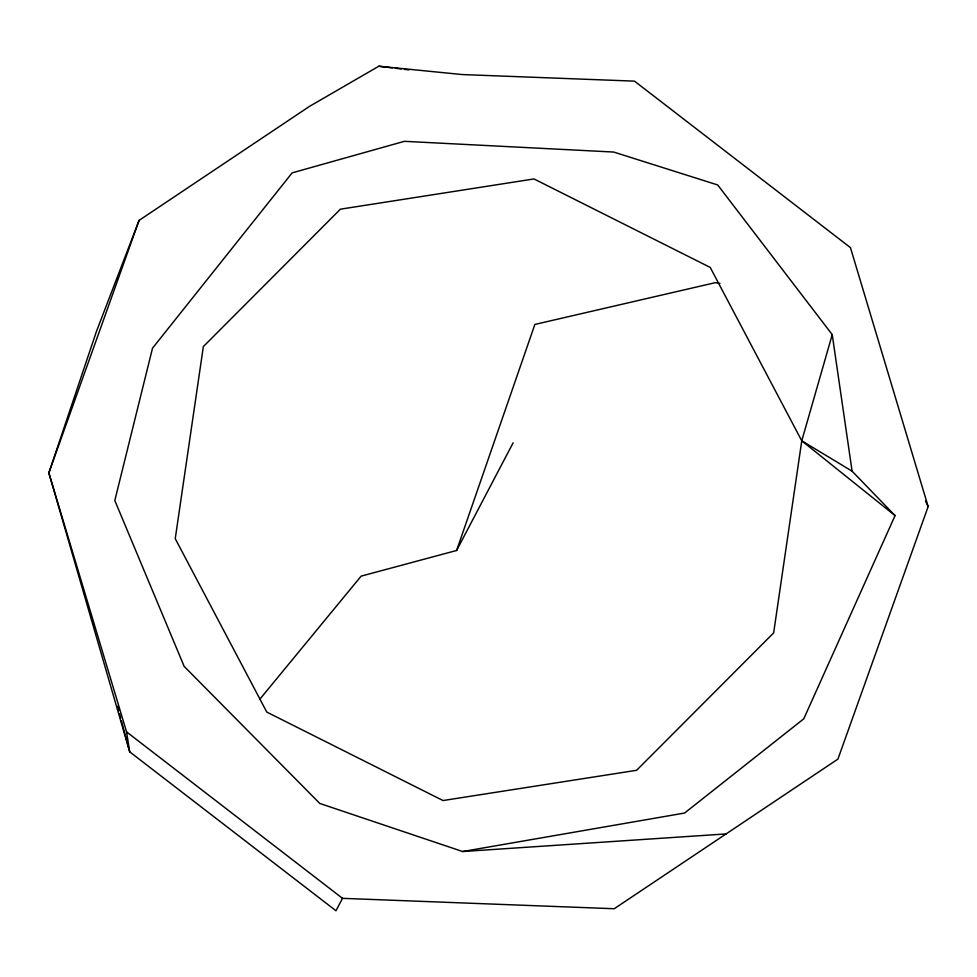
<?xml version="1.0" encoding="UTF-8"?>
<svg xmlns="http://www.w3.org/2000/svg" width="977" height="977" viewBox="0 0 977 977"><rect width="100%" height="100%" fill="white"/><g stroke="black" fill="none" stroke-linecap="round" stroke-linejoin="round"><path stroke-width="1.47" d="M832.233 334.61L801.763 440.81L773.65 632.888L636.613 770.303L443.008 800.542L266.782 712.074L175.237 538.681L203.35 346.591L340.387 209.188L533.992 178.938L710.218 267.417L801.763 440.81L895.066 515.6L803.778 718.816L684.572 813.047L462.658 851.529L319.784 803.448L184.165 666.399L114.81 500.517L152.51 348.203L292.147 172.868L404.38 141.323L613.678 152.046L717.692 184.958L832.233 334.61L852.103 471.183L895.066 515.6M259.821 699.227L361.148 576.125L456.613 550.478L534.871 324.437L715.506 282.622L719.951 283.452M139.076 220.387L48.85 472.905L129.721 751.863L335.978 910.759L342.512 898.339L614.228 908.744L837.924 759.105L928.15 506.575L850.442 247.621L634.488 81.14L462.084 74.545L378.807 66.241L309.526 106.359L139.076 220.387L96.442 331.459L48.85 472.905L126.558 731.871L129.721 751.863L121.429 721.014M456.613 550.478L513.133 442.813M462.658 851.529L726.07 833.931M378.807 66.241L392.314 67.877M395.319 68.231L401.327 68.964M404.331 69.33L408.838 69.88M801.763 440.81L852.103 471.183M126.558 731.871L342.512 898.339M925.524 501.103L928.15 506.575M117.472 706.334L118.657 710.743M119.45 713.674L120.635 718.083"/></g></svg>
